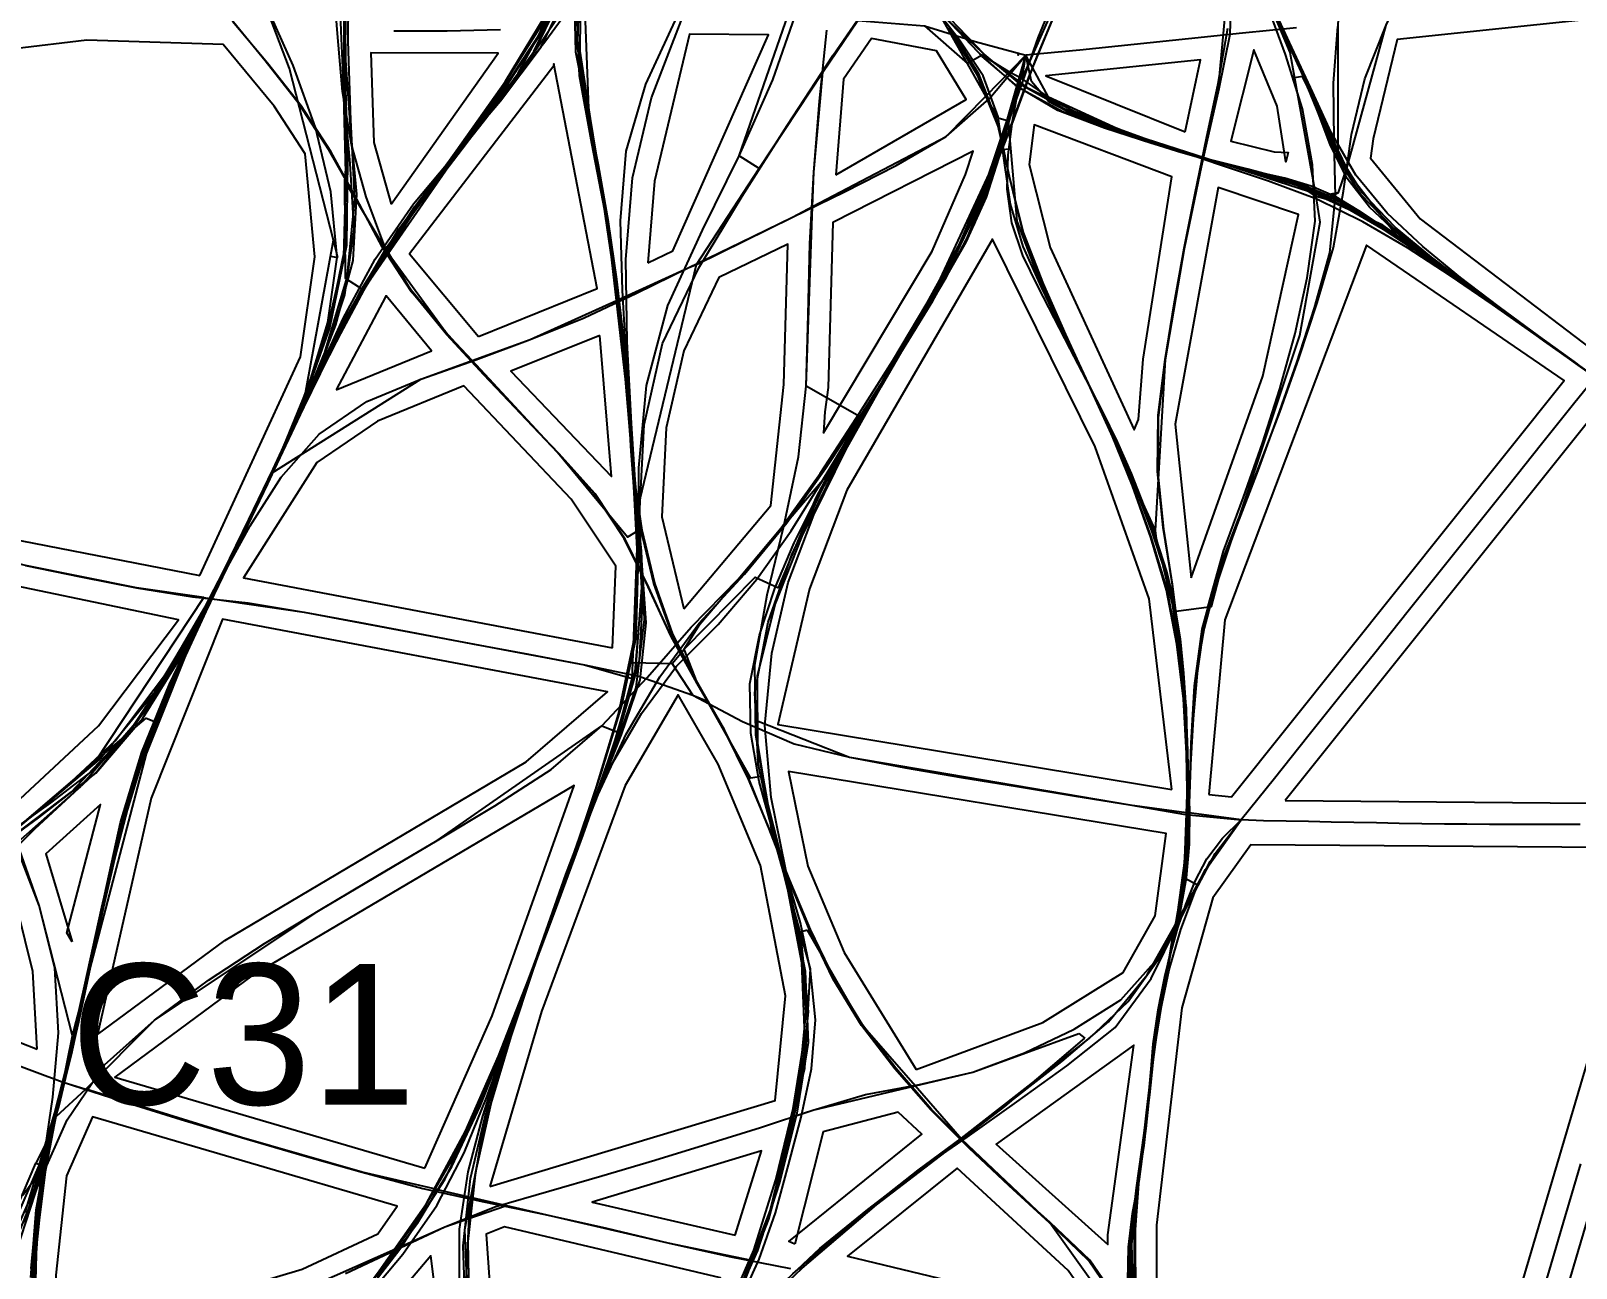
# Model space of a CAD drawing. Header units: metres. Extents: x 465982 to 489928, y 209046 to 231790.
# Drawn here: x 485586 to 488331, y 224753 to 226952 of the extents above; entities that cross this region are included whole.
import ezdxf

# ---------------------------------------------------------------- set-up
doc = ezdxf.new("R2010")
doc.units = ezdxf.units.M
for name, color, linetype in [('ANCHORS_INSIDE', 30, 'CONTINUOUS'), ('CELL_NAMES', 7, 'CONTINUOUS'), ('WOOL_PARCELS', 32, 'CONTINUOUS'), ('WOOL_ROADS_L1', 30, 'CONTINUOUS'), ('WOOL_ROADS_L2', 94, 'CONTINUOUS'), ('WOOL_THREADS', 8, 'CONTINUOUS')]:
    doc.layers.add(name, color=color, linetype=linetype)

msp = doc.modelspace()

# ---------------------------------------------------------------- linework, layer by layer
at = {"layer": 'ANCHORS_INSIDE'}
for p in [(487340.09, 226909.397), (487729.164, 225542.223)]:
    msp.add_point(p, dxfattribs=at)
at = {"layer": 'WOOL_PARCELS'}
for points in [[(488356.154, 226387.803), (488876.417, 227027.627), (488013.511, 226936.653), (487970.937, 226760.13), (487966.15, 226725.95), (488054.515, 226618.045)], [(485885.806, 225984.146), (486064.663, 226372.917), (486090.003, 226550.51), (486072.852, 226733.353), (486017.701, 226817.968), (485927.19, 226927.929), (485685.325, 226935.291), (485556.439, 226920.136), (485477.59, 226660.165), (485458.218, 226386.358), (485453.243, 226067.981)], [(486682.122, 226539.565), (486726.277, 226561.205), (486896.561, 226944.772), (486756.038, 226945.907), (486693.578, 226684.766)], [(487015.923, 226696.314), (487247.797, 226830.192), (487194.794, 226916.724), (487079.261, 226938.183), (487029.718, 226866.026)], [(486225.933, 226643.727), (486416.001, 226912.109), (486189.514, 226912.791), (486195.271, 226753.743)], [(487636.69, 226772.755), (487663.702, 226900.27), (487388.871, 226871.98)], [(487794.781, 226736.845), (487819.447, 226735.672), (487815.279, 226718.96), (487800.321, 226818.121), (487758.749, 226918.038), (487717.936, 226756.056)], [(486380.874, 226408.798), (486591.753, 226494.075), (486514.823, 226893.217), (486514.895, 226889.892), (486258.652, 226555.74)], [(487553.489, 226261.222), (487562.045, 226368.452), (487613.202, 226692.541), (487368.653, 226785.154), (487359.564, 226714.301), (487396.703, 226567.212), (487545.833, 226243.226)], [(486996.261, 226274.801), (486993.81, 226237.551), (487187.209, 226560.214), (487246.295, 226696.634), (487260.284, 226737.905), (487010.601, 226611.41), (487002.588, 226318.065)], [(487647.439, 225980.157), (487774.868, 226338.33), (487838.1, 226625.618), (487695.104, 226673.412), (487619.048, 226252.85)], [(486746.027, 225924.564), (486900.326, 226108.217), (486923.789, 226323.428), (486930.612, 226573.179), (486808.283, 226513.513), (486745.637, 226383.523), (486714.515, 226246.367), (486706.508, 226088.045)], [(487612.749, 225603.836), (487572.791, 225942.352), (487476.594, 226212.716), (487294.496, 226581.853), (487035.571, 226135.572), (486969.357, 225960.124), (486912.989, 225719.051)], [(487678.778, 225594.742), (487718.898, 225590.892), (488309.852, 226330.559), (487958.926, 226571.112), (487707.163, 225905.019)], [(486127.977, 226313.803), (486297.694, 226383.222), (486216.929, 226480.843), (486216.042, 226479.461)], [(486596.452, 226410.851), (486438.762, 226347.083), (486617.518, 226159.944)], [(486619.414, 225855.562), (486625.16, 226000.423), (486545.796, 226119.691), (486355.045, 226321.418), (486201.444, 226258.591), (486093.486, 226184.61), (485963.191, 225979.751)], [(487814.414, 225584.015), (488487.355, 225578.573), (488640.04, 226097.468), (488372.765, 226282.876)], [(485566.604, 225587.135), (485705.922, 225716.947), (485848.116, 225905.254), (485449.644, 225988.125)], [(485704.245, 225168.133), (485930.013, 225335.29), (486465.586, 225652.974), (486610.296, 225777.249), (485925.898, 225906.222), (485799.231, 225588.634)], [(486401.127, 224898.15), (486907.931, 225050.867), (486926.592, 225237.091), (486882.058, 225468.639), (486807.032, 225648.841), (486735.863, 225771.722), (486641.462, 225610.869), (486493.081, 225209.098)], [(486285.826, 224930.956), (486405.103, 225201.569), (486550.845, 225610.934), (485978.155, 225272.743), (485734.826, 225092.583)], [(487158.437, 225106.121), (487383.527, 225189.904), (487526.232, 225278.767), (487583.199, 225379.146), (487603.027, 225525.458), (486932.006, 225635.942), (486966.128, 225467.714), (487030.748, 225314.121)], [(485659.262, 225332.996), (485649.537, 225348.776), (485709.376, 225576.946), (485612.443, 225489.642)], [(488176.2, 224247.587), (489592.969, 224751.828), (489287.416, 225350.88), (489201.995, 225497.073), (489143.563, 225535.548), (488546.925, 225501.988)], [(487898.637, 224193.395), (488081.739, 224206.404), (488464.001, 225499.844), (487753.163, 225505.592), (487685.703, 225411.338), (487630.474, 225215.691), (487585.89, 224829.811), (487585.93, 224689.088), (487633.5, 224507.266), (487710.379, 224293.699), (487805.113, 224211.682)], [(485597.098, 225142.036), (485588.959, 225280.067), (485548.194, 225445.494), (485451.068, 225314.422), (485505.415, 225177.894)], [(487499.195, 224812.48), (487545.308, 225149.671), (487300.837, 224973.366), (487499.449, 224795.197)], [(485635.08, 224622.311), (486067.923, 224751.201), (486202.264, 224814.299), (486236.616, 224863.15), (485695.428, 225021.899), (485648.987, 224916.955), (485630.075, 224740.658)], [(486943.278, 224795.681), (486932.444, 224800.598), (487168.91, 224991.041), (487126.44, 225030.491), (486993.232, 224995.669)], [(486837.133, 224811.6), (486883.912, 224961.811), (486583.106, 224870.15)], [(487468.07, 224658.601), (487501.445, 224643.363), (487428.89, 224749.203), (487231.519, 224930.555), (487036.642, 224774.729), (487358.671, 224696.701)], [(486461.921, 224186.686), (486683.189, 224500.097), (486811.209, 224735.672), (486427.14, 224826.304), (486394.866, 224813.438), (486421.227, 224432.764)], [(485667.198, 223696.298), (485660.516, 223631.594), (485690.534, 223667.827), (485815.483, 223748.41), (486247.141, 223962.589), (486354.677, 224058.088), (486350.573, 224344.758), (486296.554, 224775.195), (486049.406, 224483.18), (485827.27, 224178.431), (485738.228, 224015.125), (485697.925, 223881.95), (485667.22, 223698.297)]]:
    msp.add_lwpolyline(points, close=True, dxfattribs=at)
at = {"layer": 'WOOL_ROADS_L1'}
for points in [[(487249.718, 226893.882), (487189.648, 227001.292), (487095.62, 227125.341), (487064.364, 227190.482), (487027.764, 227260.593), (486992.678, 227309.711), (486886.201, 227481.719), (486784.829, 227624.103), (486746.254, 227723.71), (486705.795, 227743.394), (486641.521, 227974.384), (486543.902, 228146.55), (486495.66, 228246.927)], [(485613.158, 224977.063), (485630.632, 225022.728), (485659.322, 225165.791), (485791.015, 225667.367), (485887.564, 225909.03), (486014.144, 226166.424), (486068.99, 226282.602), (486123.223, 226580.063), (486045.025, 226884.986), (485960.945, 227107.175)], [(489899.752, 224279.179), (489675.47, 224680.363), (489660.728, 224710.855), (489611.205, 224801.895), (489224.32, 225551.319), (489140.745, 225720.059), (489049.843, 225837.054), (488981.047, 225903.227), (488864.268, 225990.049), (488383.324, 226324.345), (487987.787, 226606.691), (487886.492, 226652.655), (487869.241, 226657.83), (487856.122, 226666.435), (487530.778, 226771.498), (487394.021, 226834.381), (487347.013, 226866.915), (487324.477, 226878.749), (487275.963, 226908.56), (487249.718, 226893.882)], [(487549.003, 224689.309), (487548.726, 224821.823), (487554.915, 224911.362), (487581.654, 225137.629), (487617.996, 225360.977), (487659.071, 225433.555), (487634.756, 225446.246), (487641.65, 225627.638), (487638.88, 225749.036), (487614.613, 225930.745), (487585.67, 226049.784), (487583.686, 226063.892), (487461.283, 226332.46), (487381.646, 226499.767), (487338.031, 226613.572), (487322.946, 226791.613), (487304.126, 226796.595), (487249.718, 226893.882)], [(485614.033, 223572.316), (485635.087, 223775.353), (485637.776, 223841.447), (485638.244, 224135.744), (485616.089, 224376.026), (485589.073, 224735.99), (485613.158, 224977.063)]]:
    msp.add_lwpolyline(points, dxfattribs=at)
at = {"layer": 'WOOL_ROADS_L2'}
for points in [[(487908.393, 226740.156), (487908.431, 226964.837), (487936.609, 227161.43), (487958.342, 227465.852), (487955.289, 227668.606), (487926.342, 227967.388)], [(487347.013, 226866.915), (487455.672, 227111.598), (487580.781, 227482.079), (487573.038, 227737.565), (487576.854, 227799.333), (487557.684, 227801.472), (487465.325, 227906.326)], [(487869.241, 226657.83), (487823.239, 226913.586), (487745.573, 227099.6), (487645.328, 227385.056), (487593.325, 227580.991)], [(487923.965, 226708.042), (487994.078, 226962.304), (488210.912, 227427.994)], [(486879.59, 226707.108), (486844.38, 226729.989), (486989.272, 227148.045), (486990.416, 227202.317)], [(487583.686, 226063.892), (487601.459, 226368.04), (487635.262, 226565.437), (487696.512, 226858.526), (487715.167, 227056.477)], [(486144.538, 226933.502), (486145.537, 226955.805)], [(486220.785, 226556.534), (486399.038, 226813.473), (486493.248, 226962.019)], [(486626.095, 226472.881), (486609.955, 226611.859), (486577.288, 226814.233), (486571.227, 226969.848)], [(486993.018, 226878.473), (487054.951, 226970.667), (487173.327, 226960.844), (487249.718, 226893.882)], [(486143.69, 226685.158), (486146.403, 226721.518), (486144.538, 226933.502)], [(487282.287, 226835.646), (487353.816, 226908.722)], [(487347.013, 226866.915), (487353.816, 226908.722)], [(487394.021, 226834.381), (487353.816, 226908.722)], [(486879.59, 226707.108), (486993.018, 226878.473)], [(486974.531, 226639.764), (486976.703, 226700.836), (486993.018, 226878.473)], [(487845.009, 226870.882), (487831.205, 226868.446)], [(487908.393, 226740.156), (487845.009, 226870.882)], [(486974.531, 226639.764), (487212.278, 226764.122), (487282.287, 226835.646)], [(487062.053, 226264.507), (487197.729, 226503.015), (487308.725, 226741.055), (487327.09, 226742.613)], [(487923.965, 226708.042), (487908.393, 226740.156)], [(487876.497, 226611.79), (487869.241, 226657.83), (487909.314, 226664.591), (487923.965, 226708.042)], [(488010.149, 226590.968), (487931.113, 226693.299), (487923.965, 226708.042)], [(486175.894, 226491.828), (486144.786, 226511.7), (486143.69, 226685.158)], [(486220.785, 226556.534), (486143.69, 226685.158)], [(486768.148, 226536.869), (486879.59, 226707.108)], [(487886.492, 226652.655), (487909.314, 226664.591)], [(486938.791, 226621.069), (486974.531, 226639.764)], [(487062.053, 226264.507), (486963.188, 226320.747), (486974.531, 226639.764)], [(486768.148, 226536.869), (486938.791, 226621.069)], [(487616.016, 225920.238), (487683.479, 225928.864), (487696.602, 225979.018), (487840.544, 226410.859), (487876.497, 226611.79)], [(486131.11, 226549.308), (486123.223, 226580.063)], [(486118.05, 226551.69), (486131.11, 226549.308)], [(486175.894, 226491.828), (486220.785, 226556.534)], [(486369.652, 226365.896), (486322.835, 226416.141), (486220.785, 226556.534)], [(486626.095, 226472.881), (486753.834, 226530.77)], [(486664.078, 226103.375), (486768.148, 226536.869)], [(486753.834, 226530.77), (486768.148, 226536.869)], [(486068.99, 226282.602), (486175.894, 226491.828)], [(486369.652, 226365.896), (486472.792, 226403.407), (486626.095, 226472.881)], [(486664.078, 226103.375), (486645.338, 226307.17), (486626.095, 226472.881)], [(486014.144, 226166.424), (486278.625, 226332.791), (486369.652, 226365.896)], [(486663.877, 226063.541), (486645.643, 226052.316), (486521.49, 226202.937), (486369.652, 226365.896)], [(487006.199, 226169.869), (487062.053, 226264.507)], [(486774.417, 225897.846), (487006.199, 226169.869)], [(486914.181, 225961.92), (486981.065, 226122.138), (487006.199, 226169.869)], [(486663.877, 226063.541), (486664.078, 226103.375)], [(486655.029, 225829.503), (486663.877, 226063.541)], [(485701.109, 225654.608), (485892.739, 225944.914), (485773.43, 225962.399), (485576.137, 226002.12), (485424.49, 226040.106), (485430.75, 225949.855), (485485.287, 225725.009), (485554.21, 225529.408)], [(486746.712, 225853.245), (486872.538, 225981.192), (486914.181, 225961.92)], [(485892.739, 225944.914), (485904.125, 225943.245)], [(485904.125, 225943.245), (486071.43, 225918.725), (486569.353, 225825.457)], [(486725.018, 225827.666), (486746.712, 225853.245), (486774.417, 225897.846)], [(486360.498, 224840.06), (486401.279, 225055.148), (486419.254, 225121.969), (486595.421, 225605.931), (486628.438, 225705.879), (486654.087, 225800.947), (486655.029, 225829.503)], [(486655.029, 225829.503), (486725.018, 225827.666)], [(486787.908, 225760.92), (486769.545, 225793.671), (486746.712, 225853.245)], [(486569.353, 225825.457), (486654.087, 225800.947)], [(486761.65, 225771.301), (486725.018, 225827.666)], [(486761.65, 225771.301), (486787.908, 225760.92)], [(486886.579, 225627.478), (486864.682, 225623.987), (486787.908, 225760.92)], [(485701.109, 225654.608), (485790.307, 225730.629), (485812.713, 225721.677)], [(486886.579, 225627.478), (486874.401, 225703.869), (486877.671, 225725.432), (487040.401, 225661.098), (487538.527, 225576.328), (487639.183, 225562.713)], [(485683.457, 225070.955), (485805.279, 225193.842), (486102.547, 225391.754), (486307.729, 225513.191), (486600.337, 225716.685)], [(486600.337, 225716.685), (486628.438, 225705.879)], [(485554.21, 225529.408), (485701.109, 225654.608)], [(486939.881, 225022.578), (486960.678, 225108.537), (486971, 225285.267), (486901.633, 225533.046), (486886.579, 225627.478)], [(487659.071, 225433.555), (487681.09, 225475.739), (487736.136, 225549.599), (487639.183, 225562.713)], [(485659.322, 225165.791), (485600.588, 225397.79), (485554.21, 225529.408)], [(486965.875, 225354.034), (486952.775, 225350.367)], [(487156.79, 225077.156), (487062.647, 225184.961), (486965.875, 225354.034)], [(487156.79, 225077.156), (487259.419, 225101.606), (487447.877, 225170.117)], [(487239.958, 224981.918), (487316.265, 225040.43), (487458.565, 225161.989)], [(487447.877, 225170.117), (487458.565, 225161.989)], [(485630.632, 225022.728), (485683.457, 225070.955)], [(485643.094, 225083.496), (485683.457, 225070.955)], [(486233.699, 224787.653), (486295.516, 224870.926), (486307.295, 224892.781), (486174.149, 224923.439), (485959.703, 224985.499), (485683.457, 225070.955)], [(486939.881, 225022.578), (486974.958, 225033.836), (487156.79, 225077.156)], [(487239.958, 224981.918), (487156.79, 225077.156)], [(486865.57, 224767.602), (486899.361, 224855.098), (486939.881, 225022.578)], [(486952.066, 224749.65), (487088.192, 224865.547), (487239.958, 224981.918)], [(487562.082, 224601.71), (487395.931, 224833.919), (487239.958, 224981.918)], [(485613.158, 224977.063), (485594.463, 224939.606), (485609.651, 224934.517), (485571.334, 224882.028)], [(485560.431, 224860.559), (485594.463, 224939.606)], [(486307.295, 224892.781), (486431.033, 224864.289)], [(486360.498, 224840.06), (486431.033, 224864.289), (486717.299, 224798.375), (486865.57, 224767.602)], [(486233.699, 224787.653), (486321.425, 224826.638), (486360.498, 224840.06)], [(486356.756, 224822.108), (486360.498, 224840.06)], [(486383.283, 224045.848), (486399.488, 224107.452), (486396.366, 224310.058), (486365.012, 224617.088), (486356.756, 224822.108)], [(485602.625, 224565.958), (486053.179, 224707.431), (486233.699, 224787.653)], [(485637.264, 224023.831), (485655.953, 224023.667), (485763.46, 224173.604), (485779.775, 224201.466), (486107.319, 224617.409), (486233.699, 224787.653)], [(486745.398, 224526.814), (486836.045, 224691.152), (486865.57, 224767.602)]]:
    msp.add_lwpolyline(points, dxfattribs=at)
at = {"layer": 'WOOL_THREADS'}
for points in [[(485530.839, 225503.868), (485657.807, 225599.456), (485766.297, 225714.483), (485853.074, 225846.228), (485927.593, 225985.276), (485996.936, 226127.421), (486064.609, 226270.276), (486132.875, 226412.637), (486209.701, 226550.709), (486300.978, 226679.516), (486396.134, 226805.597), (486484.415, 226936.781), (486550.681, 227079.489)], [(485574.164, 224834.266), (485619.689, 224982.636), (485657.558, 225133.111), (485690.85, 225284.814), (485722.908, 225436.621), (485758.794, 225587.74), (485809.766, 225734.114), (485872.596, 225875.586), (485940.279, 226014.881), (486007.706, 226154.335), (486073.623, 226294.532), (486140.809, 226434.415), (486218.641, 226568.655), (486310.858, 226693.99), (486405.045, 226818.245), (486491.267, 226948.256), (486554.62, 227090.233)], [(485589.81, 224696.991), (485595.4, 224814.452), (485611.291, 224930.963), (485634.938, 225046.179), (485661.955, 225160.667), (485688.105, 225275.651), (485713.95, 225390.863), (485740.628, 225505.919), (485770.242, 225620.206), (485809.985, 225730.946), (485856.91, 225838.764), (485907.61, 225944.712), (485959.424, 226050.165), (486010.557, 226155.909), (486060.026, 226262.549), (486105.975, 226370.888), (486143.363, 226482.633), (486160.015, 226599.004), (486152.931, 226716.539), (486142.59, 226833.851), (486136.878, 226951.497), (486132.973, 227069.313)], [(485592.444, 224660.864), (485596.132, 224800.382), (485613.633, 224938.657), (485641.299, 225075.32), (485672.054, 225211.371), (485702.242, 225347.572), (485733.691, 225483.457), (485768.537, 225618.382), (485816.292, 225748.772), (485873.441, 225875.276), (485934.25, 226000.137), (485995.326, 226125.25), (486054.511, 226251.356), (486107.81, 226380.087), (486147.666, 226513.693), (486161.493, 226652.709), (486154.362, 226793.115), (486149.274, 226933.694), (486150.48, 227074.383)], [(485537.599, 224790.639), (485600.329, 224935.622), (485645.16, 225087.157), (485680.9, 225241.463), (485713.716, 225396.361), (485749.534, 225550.739), (485797.388, 225701.59), (485859.207, 225847.128), (485927.516, 225989.711), (485996.878, 226132.115), (486065.881, 226274.715), (486135.558, 226416.944), (486213.389, 226555.075), (486305.486, 226684.212), (486402.725, 226809.677), (486500.45, 226934.974), (486593.869, 227062.684)], [(485589.262, 224689.878), (485596.291, 224832.913), (485618.045, 224974.481), (485649.607, 225114.313), (485681.084, 225254.322), (485711.608, 225394.606), (485744.548, 225534.406), (485786.435, 225671.562), (485840.285, 225804.356), (485901.191, 225933.971), (485963.734, 226062.784), (486025.709, 226191.706), (486086.872, 226320.833), (486150.057, 226448.985), (486221.711, 226571.952), (486307.311, 226686.378), (486395.877, 226798.728), (486479.259, 226915.047), (486541.471, 227043.513)], [(486825.282, 224668.831), (486877.339, 224784.46), (486916.201, 224905.41), (486947.14, 225028.505), (486967.639, 225153.876), (486962.124, 225280.093), (486937.001, 225403.756), (486904.388, 225525.878), (486878.16, 225649.409), (486871.769, 225775.947), (486895.673, 225900.909), (486937.796, 226021.06), (486991.476, 226136.633), (487052.144, 226248.904), (487117.032, 226358.983), (487181.633, 226469.424), (487242.5, 226581.946), (487291.949, 226699.477), (487333.487, 226819.71), (487375.77, 226939.577), (487424.226, 227058.184)], [(487541.916, 224700.853), (487540.116, 224798.042), (487550.999, 224895.463), (487563.852, 224992.792), (487575.909, 225090.28), (487588.651, 225187.616), (487605.416, 225283.947), (487623.246, 225379.807), (487636.422, 225476.604), (487641.426, 225574.71), (487640.291, 225673.375), (487635.374, 225772.031), (487626.398, 225870.372), (487613.89, 225968.46), (487598.796, 226066.33), (487588.53, 226164.932), (487589.483, 226264.254), (487601.141, 226363.062), (487616.653, 226461.335), (487634.356, 226559.227), (487653.825, 226656.762), (487674.926, 226753), (487697.054, 226849.344), (487716.496, 226946.057), (487719.783, 227044.13)], [(485486.293, 225428.233), (485592.708, 225533.783), (485702.853, 225635.534), (485795.689, 225752.48), (485873.015, 225880.006), (485942.027, 226012.42), (486006.88, 226146.937), (486067.308, 226283.53), (486116.846, 226424.486), (486146.946, 226570.982), (486148.958, 226720.713), (486144.83, 226870.421), (486145.326, 227020.234)], [(485503.042, 225486.939), (485622.29, 225585.091), (485735.338, 225690.424), (485828.34, 225813.587), (485905.903, 225946.919), (485975.521, 226084.674), (486042.256, 226223.95), (486109.434, 226362.982), (486181.962, 226499.414), (486265.41, 226629.395), (486359.751, 226752.42), (486451.407, 226877.083), (486525.124, 227012.211)], [(485560.612, 224784.985), (485601.224, 224908.617), (485633.593, 225034.779), (485663.69, 225161.695), (485691.074, 225289.543), (485716.803, 225417.655), (485744.758, 225545.327), (485782.598, 225670.195), (485832.218, 225790.792), (485888.352, 225908.46), (485945.797, 226025.18), (486002.459, 226142.275), (486058.207, 226259.847), (486114.068, 226377.553), (486173.788, 226493.49), (486242.746, 226603.937), (486322.698, 226707.566), (486404.389, 226809.933), (486481.226, 226916.205), (486538.422, 227033.839)], [(485575.286, 224851.855), (485621.938, 225004.436), (485661.439, 225159.299), (485696.906, 225315.404), (485732.369, 225471.572), (485772.611, 225626.323), (485828.863, 225775.755), (485895.091, 225921.291), (485964.205, 226065.114), (486033.511, 226208.756), (486103.109, 226352.21), (486176.915, 226493.8), (486261.947, 226628.75), (486359.555, 226755.506), (486457.884, 226881.457), (486546.802, 227013.422)], [(485585.733, 224736.737), (485595.309, 224856.717), (485616.596, 224975.247), (485645.007, 225092.386), (485672.871, 225209.895), (485698.884, 225327.782), (485724.655, 225445.757), (485751.172, 225563.468), (485786.512, 225678.518), (485832.157, 225789.66), (485883.653, 225898.134), (485936.701, 226005.852), (485989.382, 226114.001), (486040.948, 226222.586), (486090.75, 226331.902), (486140.565, 226440.978), (486197.557, 226546.371), (486265.582, 226644.563), (486342.622, 226736.37), (486420.348, 226827.554), (486492.418, 226923.381), (486543.988, 227030.795)], [(485586.445, 224752.225), (485597.462, 224869.862), (485618.992, 224986.094), (485647.172, 225100.935), (485674.416, 225216.103), (485699.867, 225331.722), (485725.19, 225447.544), (485751.21, 225563.215), (485785.855, 225676.214), (485830.616, 225785.416), (485881.072, 225892.224), (485933.206, 225998.176), (485985.261, 226104.431), (486036.374, 226211.133), (486085.002, 226319.097), (486127.562, 226429.514), (486158.525, 226543.689), (486164.677, 226661.808), (486153.316, 226780.613), (486145.309, 226899.749), (486144.192, 227019.068)], [(487519.855, 224687.05), (487465.679, 224766.097), (487395.783, 224833.564), (487324.073, 224899.161), (487254.043, 224966.097), (487186.062, 225034.87), (487122.456, 225107.967), (487063.342, 225184.779), (487012.736, 225267.255), (486970.771, 225354.27), (486933.553, 225443.153), (486898.177, 225532.78), (486861.23, 225621.799), (486818.445, 225708.131), (486770.011, 225791.469), (486723.634, 225875.439), (486683.735, 225962.684), (486641.597, 226048.911), (486588.607, 226129.093), (486523.803, 226200.929), (486456.981, 226270.885), (486390.396, 226340.978), (486325.04, 226412.067), (486263.516, 226486.434), (486214.781, 226568.245), (486181.209, 226657.225), (486155.414, 226749.779), (486139.636, 226844.508), (486131.149, 226940.293), (486123.553, 227036.31)], [(486184.84, 224719.961), (486272.919, 224840.228), (486347.478, 224969.012), (486408.492, 225104.969), (486463.017, 225243.647), (486515.358, 225383.311), (486566.994, 225523.124), (486616.703, 225663.574), (486658.553, 225806.613), (486671.202, 225954.751), (486667.773, 226103.329), (486675.28, 226251.77), (486708.148, 226396.62), (486772.765, 226530.701), (486849.574, 226658.307), (486929.572, 226784.024), (487011.173, 226908.727), (487095.491, 227031.53)], [(486347.146, 224719.594), (486347.061, 224822.581), (486362.433, 224924.057), (486388.47, 225023.486), (486419.896, 225121.515), (486453.642, 225218.917), (486488.445, 225316.002), (486523.906, 225412.874), (486560.018, 225509.407), (486597.009, 225605.635), (486635.07, 225701.249), (486668.267, 225798.394), (486679.174, 225899.887), (486671.902, 226001.913), (486660.122, 226103.351), (486652.066, 226205.187), (486646.621, 226307.327), (486638.763, 226409.319), (486626.899, 226510.899), (486611.97, 226612.318), (486594.24, 226713.472), (486574.01, 226814.009), (486553.835, 226914.311), (486551.65, 227015.635)], [(486358.189, 224671.906), (486353.597, 224792.705), (486366.559, 224912.509), (486394.483, 225030.076), (486430.145, 225145.723), (486469.29, 225260.27), (486509.928, 225374.397), (486551.295, 225488.328), (486593.054, 225602.216), (486634.079, 225716.315), (486666.895, 225832.732), (486673.64, 225953.386), (486664.654, 226073.821), (486654.101, 226194.553), (486644.935, 226315.504), (486633.186, 226436.273), (486617.424, 226556.42), (486599.588, 226676.519), (486579.845, 226796.229), (486561.542, 226916.128), (486562.693, 227036.529)], [(487521.406, 224688.252), (487467.203, 224767.46), (487396.618, 224834.436), (487324.159, 224899.437), (487253.407, 224965.837), (487184.866, 225034.287), (487120.96, 225107.35), (487061.548, 225184.174), (487011.009, 225266.946), (486969.455, 225354.424), (486932.737, 225443.796), (486897.757, 225533.862), (486861.161, 225623.337), (486818.35, 225710.041), (486769.626, 225793.654), (486724.923, 225879.023), (486692.71, 225969.942), (486670.155, 226063.91), (486656.694, 226159.802), (486648.725, 226256.505), (486640.777, 226353.235), (486631.104, 226449.924), (486618.495, 226546.206), (486604.106, 226642.382), (486587.135, 226738.073), (486569.246, 226833.677), (486556.541, 226929.82), (486559.017, 227026.136)], [(487520.425, 224687.571), (487466.225, 224766.682), (487396.039, 224833.968), (487323.997, 224899.295), (487253.675, 224966.048), (487185.476, 225034.702), (487121.789, 225107.858), (487062.566, 225184.717), (487011.976, 225267.345), (486970.144, 225354.578), (486933.082, 225443.674), (486897.818, 225533.497), (486861.028, 225622.779), (486818.291, 225709.362), (486770.127, 225793.123), (486725.863, 225878.509), (486693.692, 225969.248), (486670.99, 226062.969), (486657.297, 226158.565), (486649.111, 226254.939), (486641.043, 226351.314), (486631.358, 226447.611), (486618.813, 226543.441), (486604.544, 226639.089), (486587.933, 226734.214), (486570.455, 226829.33), (486556.656, 226924.761), (486557.767, 227020.401)], [(487519.986, 224687.347), (487465.771, 224766.436), (487395.738, 224833.866), (487323.918, 224899.428), (487253.759, 224966.349), (487185.695, 225035.14), (487122.037, 225108.328), (487062.875, 225185.242), (487012.266, 225267.877), (486970.294, 225355.07), (486933.026, 225444.122), (486897.553, 225533.911), (486860.645, 225623.198), (486818.027, 225709.916), (486770.165, 225793.942), (486726.273, 225879.661), (486694.297, 225970.629), (486671.598, 226064.533), (486657.682, 226160.322), (486649.109, 226256.938), (486640.675, 226353.602), (486630.726, 226450.24), (486618.135, 226546.492), (486604.011, 226642.657), (486587.666, 226738.406), (486570.75, 226834.171), (486557.559, 226930.264), (486556.893, 227026.651)], [(487520.82, 224687.893), (487466.607, 224767.043), (487396.249, 224834.215), (487324.021, 224899.407), (487253.514, 224966.032), (487185.157, 225034.605), (487121.379, 225107.748), (487062.087, 225184.632), (487011.522, 225267.348), (486969.789, 225354.707), (486932.838, 225443.95), (486897.65, 225533.903), (486860.926, 225623.303), (486818.215, 225710.033), (486769.837, 225793.819), (486725.474, 225879.341), (486693.37, 225970.286), (486670.755, 226064.238), (486657.099, 226160.098), (486648.868, 226256.773), (486640.713, 226353.488), (486630.926, 226450.172), (486618.321, 226546.466), (486604.037, 226642.674), (486587.328, 226738.422), (486569.919, 226834.128), (486557.479, 226930.37), (486560.022, 227026.757)], [(486845.42, 224709.862), (486892.901, 224829.544), (486925.917, 224954.343), (486950.611, 225081.047), (486963.486, 225209.537), (486952.254, 225337.859), (486926.68, 225463.702), (486901.102, 225589.805), (486889.744, 225717.758), (486902.186, 225846.156), (486931.525, 225971.632), (486976.958, 226092.015), (487033.71, 226207.326), (487096.651, 226319.477), (487161.133, 226430.616), (487223.757, 226542.897), (487279.493, 226658.617), (487326.097, 226778.234), (487370.429, 226898.305), (487419.85, 227017.827)], [(488922.902, 227024.25), (488864.961, 226951.325), (488805.547, 226877.935), (488745.902, 226804.575), (488686.251, 226731.216), (488626.602, 226657.859), (488566.953, 226584.502), (488507.302, 226511.145), (488447.654, 226437.791), (488388.022, 226364.443), (488329.164, 226291.52), (488269.878, 226217.326), (488210.59, 226143.113), (488151.305, 226068.902), (488092.021, 225994.696), (488032.732, 225920.488), (487973.439, 225846.274), (487914.147, 225772.058), (487854.851, 225697.837), (487795.544, 225623.613), (487736.136, 225549.599)], [(488334.216, 226359.443), (488264.341, 226410.028), (488194.825, 226461.307), (488126.079, 226513.781), (488058.93, 226568.692), (487995.377, 226627.981), (487940.208, 226695.35), (487896.16, 226771.098), (487859.332, 226851.385), (487822.022, 226931.428), (487785.179, 227011.418)], [(485461.726, 225460.159), (485586.726, 225555.334), (485707.261, 225656.223), (485806.246, 225777.842), (485886.791, 225912.466), (485959.141, 226051.4), (486027.506, 226192.356), (486095.139, 226333.55), (486166.264, 226473.008), (486246.899, 226606.94), (486338.559, 226734.486), (486429.259, 226862.557), (486510.06, 226996.683)], [(485557.81, 225506.129), (485671.795, 225607.343), (485771.478, 225722.18), (485853.884, 225849.884), (485926.105, 225983.601), (485993.165, 226120.313), (486055.445, 226259.154), (486108.227, 226401.95), (486141.477, 226550.324), (486145.654, 226702.311), (486142.248, 226854.36), (486144.111, 227006.499)], [(485590.238, 224658.417), (485590.335, 224774.839), (485602.51, 224890.655), (485624.157, 225005.175), (485651.6, 225118.719), (485677.922, 225232.697), (485703.098, 225346.986), (485728.686, 225461.166), (485755.527, 225575.002), (485790.638, 225686.193), (485834.959, 225793.659), (485884.557, 225898.787), (485935.609, 226003.096), (485986.245, 226108.054), (486035.009, 226214.051), (486079.244, 226322.151), (486113.217, 226433.867), (486129.724, 226549.553), (486118.79, 226666.118), (486091.358, 226779.97), (486051.496, 226890.21), (486003.671, 226997.556)], [(486150.963, 224670.093), (486241.12, 224786.861), (486320.952, 224910.574), (486384.771, 225043.465), (486439.454, 225180.396), (486490.413, 225318.59), (486539.813, 225457.417), (486587.184, 225596.952), (486629.943, 225737.878), (486659.945, 225881.842), (486665.758, 226028.375), (486665.705, 226175.151), (486679.427, 226321.522), (486717.28, 226463.673), (486779.216, 226597.57), (486844.38, 226729.989), (486904.246, 226864.838), (486952.778, 227004.035)], [(486359.304, 224732.646), (486364.756, 224854.939), (486385.41, 224975.294), (486416.151, 225093.623), (486452.992, 225210.252), (486493.059, 225325.839), (486534.871, 225440.903), (486577.788, 225555.411), (486621.586, 225669.559), (486660.963, 225785.275), (486676.083, 225905.728), (486670.462, 226027.138), (486658.943, 226148.255), (486649.678, 226269.663), (486639.225, 226391.15), (486624.493, 226511.925), (486605.29, 226632.33), (486582.221, 226752.023), (486560.302, 226872.141), (486554.924, 226993.313)], [(486817.892, 224665.332), (486870.168, 224784.973), (486909.081, 224909.927), (486940.172, 225036.862), (486960.701, 225165.887), (486955.527, 225295.564), (486931.021, 225422.978), (486900.407, 225548.701), (486877.445, 225676.309), (486876.574, 225805.889), (486908.064, 225932.551), (486955.993, 226054.05), (487013.72, 226171.372), (487076.315, 226285.896), (487141.635, 226398.852), (487205.879, 226512.302), (487265.76, 226628.126), (487314.406, 226748.578), (487358.927, 226869.919), (487408.842, 226990.079)], [(487538.461, 224743.048), (487541.21, 224821.152), (487551.984, 224899.01), (487562.636, 224977.116), (487571.399, 225055.149), (487578.927, 225133.425), (487589.881, 225211.028), (487604.975, 225287.863), (487621.814, 225364.179), (487635.584, 225440.754), (487642.06, 225518.561), (487642.733, 225596.854), (487641.021, 225675.752), (487637.495, 225754.748), (487631.461, 225833.353), (487620.421, 225911.451), (487602.418, 225988.289), (487577.483, 226063.471), (487549.623, 226137.614), (487519.491, 226210.885), (487486.187, 226282.804), (487450.982, 226353.824), (487415.947, 226424.844), (487381.553, 226496.248), (487349.082, 226568.601), (487326.086, 226643.793), (487314.804, 226721.419), (487304.618, 226798.91), (487277.824, 226872.099), (487234.634, 226937.39), (487186.776, 226999.008)], [(487546.461, 224727.398), (487546.433, 224828.278), (487556.779, 224928.953), (487568.235, 225029.457), (487579.647, 225129.838), (487594.643, 225229.395), (487613.433, 225328.237), (487630.575, 225427.317), (487640.631, 225527.384), (487645.778, 225628.172), (487651.457, 225729.215), (487660.678, 225829.999), (487677.384, 225929.838), (487704.658, 226027.589), (487740.16, 226123.056), (487774.281, 226218.962), (487805.078, 226315.88), (487831.903, 226413.898), (487853.733, 226513.08), (487867.766, 226613.576), (487862.845, 226714.067), (487845.268, 226813.524), (487815.183, 226909.934), (487779.975, 227004.638)], [(488381.545, 226324.975), (488328.461, 226362.565), (488275.198, 226400.705), (488222.05, 226439.091), (488169.186, 226477.305), (488116.344, 226515.598), (488063.565, 226554.364), (488011.6, 226594.247), (487963.97, 226638.462), (487924.548, 226689.881), (487895.016, 226748.243), (487871.554, 226809.942), (487846.908, 226871.167), (487819.271, 226931.016), (487790.606, 226990.192)], [(485531.049, 224755.631), (485592.475, 224895.538), (485635.811, 225042.196), (485670.921, 225191.024), (485702.815, 225340.88), (485736.534, 225490.155), (485775.099, 225638.255), (485829.568, 225781.12), (485893.964, 225919.988), (485961.202, 226057.189), (486027.306, 226194.925), (486092.543, 226333.022), (486160.778, 226469.535), (486239.383, 226599.897), (486331.511, 226722.106), (486424.122, 226844.006), (486506.917, 226972.287)], [(485591.476, 224719.524), (485600.803, 224857.249), (485623.114, 224993.694), (485653.52, 225128.623), (485684.347, 225263.568), (485714.6, 225398.853), (485747.118, 225533.69), (485787.653, 225666.113), (485838.945, 225794.718), (485896.894, 225920.245), (485956.898, 226044.385), (486015.789, 226168.954), (486070.333, 226295.501), (486115.012, 226426.127), (486142.799, 226561.462), (486145.394, 226699.625), (486141.784, 226837.784), (486142.362, 226976.087)], [(485593.225, 224622.561), (485592.969, 224764.691), (485608.125, 224905.982), (485634.862, 225045.592), (485666.272, 225184.244), (485697.799, 225322.987), (485729.966, 225461.758), (485765.162, 225599.775), (485812.766, 225733.623), (485869.459, 225863.677), (485930.246, 225991.889), (485991.98, 226119.97), (486053.675, 226247.912), (486116.009, 226375.653), (486182.208, 226501.546), (486256.794, 226622.579), (486340.739, 226737.786), (486423.928, 226853.46), (486499.561, 226973.806)], [(487519.517, 224686.933), (487465.327, 224765.982), (487395.503, 224833.538), (487323.912, 224899.272), (487253.975, 224966.327), (487186.082, 225035.205), (487122.543, 225108.407), (487063.472, 225185.305), (487012.834, 225267.835), (486970.758, 225354.868), (486933.375, 225443.75), (486897.804, 225533.395), (486860.758, 225622.498), (486817.933, 225708.951), (486769.543, 225792.497), (486722.966, 225876.585), (486682.478, 225963.825), (486639.567, 226049.999), (486586.12, 226130.318), (486521.358, 226202.813), (486454.744, 226273.628), (486388.387, 226344.531), (486323.216, 226416.415), (486261.13, 226491.057), (486208.386, 226571.219), (486162.811, 226655.682), (486115.357, 226740.402), (486062.246, 226821.887), (486002.238, 226898.842), (485940.283, 226974.109)], [(487519.473, 224686.85), (487465.291, 224765.887), (487395.511, 224833.458), (487323.956, 224899.206), (487254.05, 224966.261), (487186.182, 225035.134), (487122.663, 225108.312), (487063.606, 225185.177), (487012.974, 225267.653), (486970.897, 225354.63), (486933.52, 225443.47), (486897.975, 225533.069), (486860.912, 225622.087), (486818.096, 225708.468), (486769.757, 225791.929), (486723.328, 225875.973), (486683.052, 225963.153), (486640.426, 226049.272), (486587.211, 226129.512), (486522.5, 226201.756), (486455.863, 226272.228), (486389.446, 226342.72), (486324.204, 226414.165), (486262.204, 226488.484), (486209.794, 226568.425), (486165.057, 226652.824), (486118.517, 226737.434), (486065.981, 226818.544), (486006.047, 226894.672), (485943.823, 226968.759)], [(486204.328, 224748.637), (486288.445, 224868.259), (486357.885, 224996.61), (486416.711, 225130.074), (486469.817, 225266.065), (486520.707, 225402.971), (486570.811, 225540.036), (486619.822, 225677.399), (486660.602, 225817.391), (486671.071, 225962.738), (486662.257, 226108.307), (486652.815, 226254.008), (486645.149, 226399.788), (486643.012, 226545.528), (486654.485, 226690.945), (486688.462, 226833), (486741.171, 226969.562)], [(486364.849, 224675.736), (486362.615, 224800.72), (486376.314, 224924.413), (486403.648, 225045.815), (486438.89, 225164.99), (486478.024, 225282.773), (486518.855, 225399.894), (486559.834, 225516.876), (486599.459, 225634.364), (486635.662, 225752.923), (486660.925, 225874.173), (486664.565, 225997.565), (486658.013, 226120.681), (486651.187, 226244.114), (486643.838, 226367.399), (486636.717, 226490.829), (486633.073, 226614.494), (486643.525, 226737.925), (486678.124, 226857.018), (486730.337, 226969.983)], [(487173.327, 226960.844), (487263.376, 226933.238), (487353.816, 226908.722)], [(488345.471, 226350.487), (488274.238, 226401.352), (488203.264, 226452.719), (488132.358, 226504.047), (488060.96, 226554.802), (487988.448, 226603.981), (487913.924, 226649.524), (487833.162, 226682.99), (487747.972, 226705.936), (487662.526, 226727.638), (487577.618, 226751.557), (487493.383, 226778.827), (487410.647, 226810.406), (487335.194, 226854.926), (487269.724, 226913.668), (487208.526, 226977.788)], [(488346.619, 226349.863), (488275.596, 226400.54), (488204.786, 226451.561), (488133.973, 226502.36), (488062.694, 226552.513), (487990.208, 226600.972), (487915.698, 226645.515), (487835.881, 226679.66), (487751.69, 226703.426), (487667.305, 226725.866), (487583.373, 226750.232), (487500.038, 226777.59), (487418.07, 226808.632), (487342.023, 226850.282), (487276.031, 226906.6), (487216.234, 226970.525)], [(487543.215, 224700.346), (487541.065, 224797.303), (487551.388, 224894.531), (487563.8, 224991.637), (487575.769, 225088.812), (487588.499, 225185.756), (487605.204, 225281.637), (487623.095, 225376.909), (487636.429, 225473.012), (487641.526, 225570.316), (487640.21, 225668.149), (487634.415, 225765.811), (487623.14, 225862.931), (487604.721, 225959.16), (487576.527, 226053.024), (487543.295, 226145.101), (487506.075, 226235.851), (487464.882, 226325.052), (487423.488, 226414.14), (487383.683, 226503.892), (487348.123, 226595.306), (487325.013, 226690.104), (487305.181, 226785.266), (487269.867, 226875.603), (487217.723, 226957.925)], [(488344.839, 226351.192), (488274.176, 226401.495), (488203.6, 226452.082), (488132.919, 226502.395), (488061.603, 226551.808), (487988.905, 226599.12), (487914.214, 226642.481), (487835.075, 226677.216), (487751.722, 226702.532), (487668.108, 226726.446), (487584.993, 226752.322), (487502.505, 226781.037), (487421.435, 226813.314), (487346.157, 226855.633), (487279.451, 226910.527), (487218.972, 226973.189)], [(488403.803, 226309.646), (488330.397, 226361.321), (488256.837, 226413.439), (488182.839, 226465.462), (488107.912, 226516.823), (488031.461, 226566.453), (487952.554, 226612.534), (487870.746, 226653.107), (487784.76, 226685.049), (487697.723, 226714.14), (487611.037, 226743.629), (487524.997, 226774.973), (487440.173, 226808.936), (487359.299, 226849.055), (487287.054, 226902.589), (487221.586, 226965.262)], [(487834.223, 226957.595), (487738.559, 226947.828), (487642.363, 226937.754), (487545.971, 226927.818), (487449.583, 226917.896), (487353.816, 226908.722)], [(487540.298, 224701.018), (487538.866, 224798.298), (487550.408, 224895.753), (487563.728, 224993.15), (487575.833, 225090.784), (487588.534, 225188.288), (487605.593, 225284.759), (487623.948, 225380.714), (487637.474, 225477.728), (487642.522, 225576.127), (487641.162, 225675.106), (487635.932, 225774.103), (487626.503, 225872.816), (487613.56, 225971.316), (487597.875, 226069.657), (487587.539, 226168.801), (487588.747, 226268.726), (487601.043, 226368.111), (487617.064, 226466.96), (487634.921, 226565.51), (487654.183, 226663.798), (487674.54, 226761.031), (487695.224, 226858.676), (487712.657, 226956.814)], [(487544.238, 224685.575), (487540.325, 224785.667), (487550.634, 224886.125), (487563.638, 224986.272), (487575.767, 225086.521), (487588.144, 225186.756), (487605.486, 225285.83), (487624.811, 225384.303), (487638.474, 225483.78), (487644.317, 225584.613), (487647.47, 225686.085), (487653.382, 225787.719), (487667.1, 225888.929), (487694.159, 225987.495), (487730.858, 226083.241), (487768.413, 226178.67), (487804.677, 226274.613), (487839.021, 226371.281), (487871.471, 226468.634), (487900.559, 226567.022), (487918.036, 226666.897), (487932.128, 226767.51), (487956.1, 226866.905), (487994.078, 226962.304)], [(487545.342, 224684.487), (487541.027, 224784.314), (487551.155, 224884.46), (487564.007, 224984.196), (487575.536, 225083.974), (487587.337, 225183.737), (487604.608, 225282.279), (487623.621, 225380.114), (487637.767, 225478.933), (487644.372, 225579.154), (487647.916, 225680.078), (487654.305, 225781.083), (487668.433, 225881.485), (487694.537, 225979.777), (487729.834, 226075.511), (487766.245, 226170.821), (487801.545, 226266.502), (487835.206, 226362.717), (487866.76, 226459.581), (487893.581, 226557.748), (487903.889, 226657.618), (487901.245, 226757.939), (487900.361, 226859.106), (487908.137, 226960.007)], [(488345.776, 226350.554), (488276.799, 226399.722), (488208.087, 226449.272), (488139.687, 226499.027), (488071.84, 226549.443), (488005.968, 226602.263), (487947.555, 226662.386), (487903.239, 226733.27), (487871.112, 226811.161), (487839.223, 226889.211), (487803.455, 226965.481)], [(488346.716, 226350.189), (488277.995, 226399.292), (488209.64, 226448.816), (488141.744, 226498.721), (488074.61, 226549.528), (488009.618, 226602.888), (487951.936, 226663.279), (487907.555, 226733.744), (487874.086, 226810.604), (487841.293, 226887.796), (487805.86, 226963.649)], [(485494.567, 225477.009), (485599.025, 225553.202), (485700.864, 225633.064), (485784.667, 225730.662), (485852.4, 225840.124), (485912.243, 225953.971), (485968.949, 226069.399), (486024.564, 226185.356), (486079.701, 226301.397), (486135.824, 226417.314), (486197.607, 226530.574), (486267.017, 226639.305), (486345.236, 226742.312), (486423.269, 226845.268), (486495.372, 226951.994)], [(486230.612, 226952.125), (486325.357, 226951.84), (486420.081, 226954.674)], [(486851.46, 224722.995), (486896.989, 224839.916), (486929.735, 224961.135), (486954.582, 225084.083), (486967.2, 225208.88), (486954.754, 225333.517), (486926.676, 225455.323), (486895.631, 225576.762), (486873.664, 225700.063), (486871.855, 225825.547), (486893.92, 225949.574), (486923.529, 226071.793), (486949.492, 226195.118), (486963.188, 226320.747), (486966.649, 226447.437), (486969.829, 226574.237), (486976.703, 226700.836), (486986.979, 226827.261), (486999.903, 226953.431)], [(487544.361, 224700.356), (487542.011, 224797.287), (487551.894, 224894.502), (487564.005, 224991.588), (487575.969, 225088.708), (487588.707, 225185.595), (487605.182, 225281.431), (487622.684, 225376.683), (487635.698, 225472.716), (487640.68, 225569.874), (487639.312, 225667.531), (487633.456, 225765.005), (487622.017, 225861.924), (487603.427, 225957.917), (487575.76, 226051.716), (487543.028, 226143.709), (487506.217, 226234.343), (487465.474, 226323.44), (487424.488, 226412.482), (487385.016, 226502.134), (487349.406, 226593.356), (487325.572, 226687.748), (487304.631, 226782.386), (487268.412, 226872.077), (487217.661, 226954.935)], [(485537.794, 225519.98), (485621.248, 225580.245), (485702.908, 225642.988), (485771.194, 225719.197), (485827.609, 225804.345), (485877.715, 225893.208), (485926.121, 225982.907), (485975.396, 226072.465), (486030.285, 226158.764), (486097.89, 226235.462), (486182.611, 226293.519), (486278.625, 226332.791), (486376.009, 226367.31), (486472.792, 226403.407), (486568.761, 226442.215), (486661.575, 226485.552), (486753.834, 226530.77), (486846.294, 226575.954), (486938.791, 226621.069), (487031.293, 226666.126), (487123.17, 226712.673), (487212.278, 226764.122), (487288.658, 226831.371), (487353.816, 226908.722)], [(485557.84, 224799.365), (485602.225, 224908.792), (485650.028, 225016.812), (485716.434, 225114.677), (485805.279, 225193.842), (485900.995, 225264.71), (486000.723, 225329.856), (486102.547, 225391.754), (486205.058, 225452.561), (486307.729, 225513.191), (486410.044, 225574.512), (486510.22, 225639.294), (486600.337, 225716.685), (486681.476, 225803.173), (486759.179, 225892.1), (486842.149, 225977.633), (486918.685, 226068.729), (486988.031, 226165.572), (487053.357, 226265.405), (487116.985, 226366.303), (487178.316, 226468.626), (487235.833, 226573.199), (487283.146, 226682.437), (487321.264, 226794.901), (487353.816, 226908.722)], [(486178.292, 224696.541), (486246.323, 224777.82), (486306.746, 224864.413), (486355.442, 224957.899), (486395.175, 225055.623), (486431.253, 225154.572), (486466.196, 225253.883), (486501.049, 225353.421), (486536.458, 225452.878), (486573.866, 225551.521), (486617.299, 225647.653), (486670.687, 225738.624), (486733.123, 225822.858), (486807.172, 225897.248), (486875.881, 225977.358), (486936.696, 226063.178), (486992.161, 226152.695), (487046.516, 226243.224), (487102.349, 226333.001), (487157.836, 226422.939), (487211.792, 226513.871), (487261.594, 226607.217), (487299.283, 226705.763), (487328.008, 226807.008), (487353.816, 226908.722)], [(486201.192, 224737.881), (486272.404, 224832.802), (486333.871, 224933.946), (486384.074, 225041.231), (486427.913, 225151.245), (486469.024, 225262.179), (486509.366, 225373.495), (486550.303, 225484.618), (486593.696, 225594.804), (486643.606, 225702.124), (486703.333, 225804.191), (486773.072, 225899.231), (486853.879, 225986.339), (486929.016, 226077.878), (486997.801, 226174.164), (487063.005, 226272.624), (487126.841, 226371.88), (487188.582, 226472.372), (487245.871, 226575.182), (487290.611, 226683.611), (487325.005, 226795.543), (487353.816, 226908.722)], [(486843.406, 224689.407), (486879.829, 224768.94), (486908.924, 224851.688), (486932.048, 224936.516), (486954.099, 225021.545), (486972.785, 225107.535), (486979.672, 225194.713), (486971.233, 225281.473), (486953.193, 225366.572), (486928.638, 225450.273), (486902.821, 225533.818), (486879.865, 225618.215), (486865.181, 225704.119), (486863.232, 225791.489), (486880.246, 225877.846), (486907.852, 225961.23), (486942.049, 226041.891), (486981.019, 226120.562), (487023.211, 226197.647), (487067.12, 226273.755), (487112.535, 226348.968), (487158.253, 226424.313), (487203.727, 226499.926), (487247.504, 226576.489), (487283.525, 226656.474), (487310.222, 226740.065), (487332.942, 226824.242), (487353.816, 226908.722)], [(487534.546, 224731.001), (487536.094, 224790.648), (487543.131, 224850.446), (487554.121, 224910.488), (487563.687, 224970.858), (487570.473, 225031.2), (487575.107, 225091.673), (487579.936, 225152.065), (487588.592, 225211.977), (487600.722, 225271.27), (487614.802, 225329.491), (487628.662, 225387.706), (487639.085, 225446.729), (487644.388, 225506.613), (487644.781, 225567.072), (487642.78, 225627.786), (487641.047, 225688.696), (487638.506, 225749.827), (487634.615, 225810.78), (487628.144, 225871.377), (487618.518, 225931.7), (487603.964, 225991.333), (487584.901, 226050), (487563.707, 226107.827), (487541.43, 226165.223), (487516.598, 226221.793), (487489.462, 226277.359), (487460.879, 226332.271), (487432.327, 226387.186), (487403.842, 226442.108), (487375.517, 226497.081), (487348.222, 226552.535), (487328.659, 226610.581), (487320.274, 226670.918), (487322.003, 226731.608), (487329.65, 226791.225), (487340.258, 226850.095), (487353.816, 226908.722)], [(488343.162, 226352.073), (488303.388, 226380.473), (488263.85, 226408.991), (488224.257, 226437.579), (488184.989, 226465.931), (488145.43, 226494.495), (488105.965, 226522.752), (488066.191, 226550.844), (488026.11, 226578.337), (487985.584, 226605.231), (487945.453, 226632.085), (487904.622, 226656.993), (487860.509, 226676.246), (487813.933, 226690.269), (487765.715, 226700.792), (487717.898, 226711.622), (487670.378, 226723.797), (487623.252, 226737.411), (487576.461, 226752.438), (487529.682, 226768.602), (487483.323, 226785.386), (487437.399, 226803.446), (487394.635, 226825.683), (487363.916, 226862.028), (487353.816, 226908.722)], [(485576.137, 226002.12), (485674.662, 225981.629), (485773.43, 225962.399), (485872.543, 225946.323), (485971.585, 225935.638), (486071.43, 225918.725), (486171.039, 225900.258), (486270.59, 225881.418), (486370.16, 225862.654), (486469.792, 225844.211), (486569.353, 225825.457), (486667.658, 225804.609), (486761.65, 225771.301), (486850.048, 225724.407), (486942.204, 225684.846), (487040.401, 225661.098), (487139.713, 225642.377), (487239.33, 225625.33), (487339.059, 225608.91), (487438.825, 225592.73), (487538.527, 225576.328), (487637.035, 225559.109), (487736.136, 225549.599)], [(486144.409, 224743.532), (486233.055, 224785.168), (486321.425, 224826.638), (486411.925, 224862.716), (486506.015, 224890.046), (486600.308, 224916.959), (486694.324, 224945.289), (486788.283, 224973.92), (486882.146, 225002.899), (486974.958, 225033.836), (487068.964, 225061.679), (487164.591, 225079.582), (487259.419, 225101.606), (487351.129, 225135.742), (487439.264, 225178.129), (487522.158, 225229.748), (487586.212, 225301.761), (487632.858, 225386.119), (487678.648, 225471.137), (487736.136, 225549.599)], [(486233.873, 223605.393), (486278.564, 223704.179), (486320.196, 223804.272), (486361.92, 223904.484), (486406.804, 224003.252), (486457.795, 224098.918), (486516.054, 224190.464), (486578.758, 224279.315), (486642.395, 224367.5), (486706.426, 224455.356), (486771.407, 224542.418), (486838.643, 224627.927), (486910.491, 224709.691), (486989.432, 224784.801), (487073.554, 224854.765), (487158.915, 224923.021), (487245.953, 224987.312), (487331.86, 225053.154), (487417.332, 225120.649), (487500.583, 225190.725), (487569.066, 225274.3), (487622.082, 225367.717), (487673.335, 225461.854), (487736.136, 225549.599)], [(486908.138, 224713.187), (486987.641, 224788.214), (487072.849, 224857.315), (487159.948, 224924.047), (487249.342, 224985.631), (487337.852, 225048.708), (487426.512, 225112.647), (487512.158, 225180.52), (487576.27, 225268.109), (487624.179, 225365.106), (487672.984, 225461.395), (487736.136, 225549.599)], [(486939.336, 224742.775), (487011.679, 224806.534), (487086.683, 224867.498), (487162.409, 224927.38), (487239.18, 224984.246), (487314.59, 225042.733), (487390.356, 225101.817), (487465.911, 225161.206), (487535.485, 225226.772), (487590.525, 225303.929), (487634.703, 225388.001), (487680.193, 225471.652), (487736.136, 225549.599)], [(487536.877, 224732.978), (487537.206, 224777.289), (487541.559, 224821.827), (487548.655, 224866.527), (487555.391, 224911.239), (487561.683, 224956.104), (487567.157, 225001.236), (487571.974, 225046.775), (487575.808, 225092.405), (487579.373, 225137.977), (487584.5, 225183.25), (487591.894, 225227.778), (487601.304, 225271.8), (487611.679, 225315.029), (487623.774, 225357.752), (487637.954, 225399.561), (487654.705, 225440.811), (487675.478, 225480.7), (487702.945, 225517.122), (487736.136, 225549.599)], [(487545.218, 224690.408), (487540.233, 224764.027), (487544.533, 224838.237), (487554.378, 224912.474), (487564.47, 224986.809), (487573.644, 225061.227), (487581.724, 225135.826), (487592.874, 225209.842), (487608.498, 225283.081), (487628.763, 225354.868), (487655.318, 225424.282), (487690.27, 225490.099), (487736.136, 225549.599)], [(488338.54, 225541.671), (488298.316, 225541.44), (488258.095, 225541.358), (488217.877, 225541.421), (488177.662, 225541.619), (488137.448, 225541.944), (488097.236, 225542.386), (488057.029, 225542.936), (488016.826, 225543.585), (487976.625, 225544.32), (487936.423, 225545.132), (487896.221, 225546.008), (487856.02, 225546.921), (487815.864, 225547.595), (487775.816, 225548.163), (487736.136, 225549.599)], [(485622.053, 223572.893), (485628.65, 223687.084), (485636.663, 223801.225), (485643.455, 223915.449), (485646, 224029.963), (485640.798, 224144.572), (485629.054, 224258.856), (485615.608, 224372.875), (485602.401, 224486.87), (485592.102, 224601.142), (485587.081, 224715.832), (485593.401, 224830.196), (485608.066, 224943.744), (485624.839, 225057.157), (485634.893, 225171.395), (485628.136, 225285.999), (485600.588, 225397.79), (485559.184, 225505.712)], [(485537.884, 225122.827), (485641.122, 225084.052), (485746.062, 225050.197), (485852.768, 225017.538), (485959.703, 224985.499), (486066.819, 224954.078), (486174.149, 224923.439), (486281.909, 224894.427), (486390.378, 224871.186), (486499.616, 224848.368), (486608.556, 224824.036), (486717.299, 224798.375), (486826.224, 224773.615), (486935.244, 224752.509)], [(488339.273, 224938.587), (488311.382, 224844.215), (488283.496, 224749.844), (488255.612, 224655.473), (488227.73, 224561.102), (488199.849, 224466.731), (488171.967, 224372.362), (488144.078, 224278), (488115.856, 224184.027)]]:
    msp.add_lwpolyline(points, dxfattribs=at)

# ---------------------------------------------------------------- texts
at = {"layer": 'CELL_NAMES'}
msp.add_text('Cell C31', height=250, dxfattribs=at).set_placement((484987.456, 225043.881))

doc.saveas('drawing.dxf')
